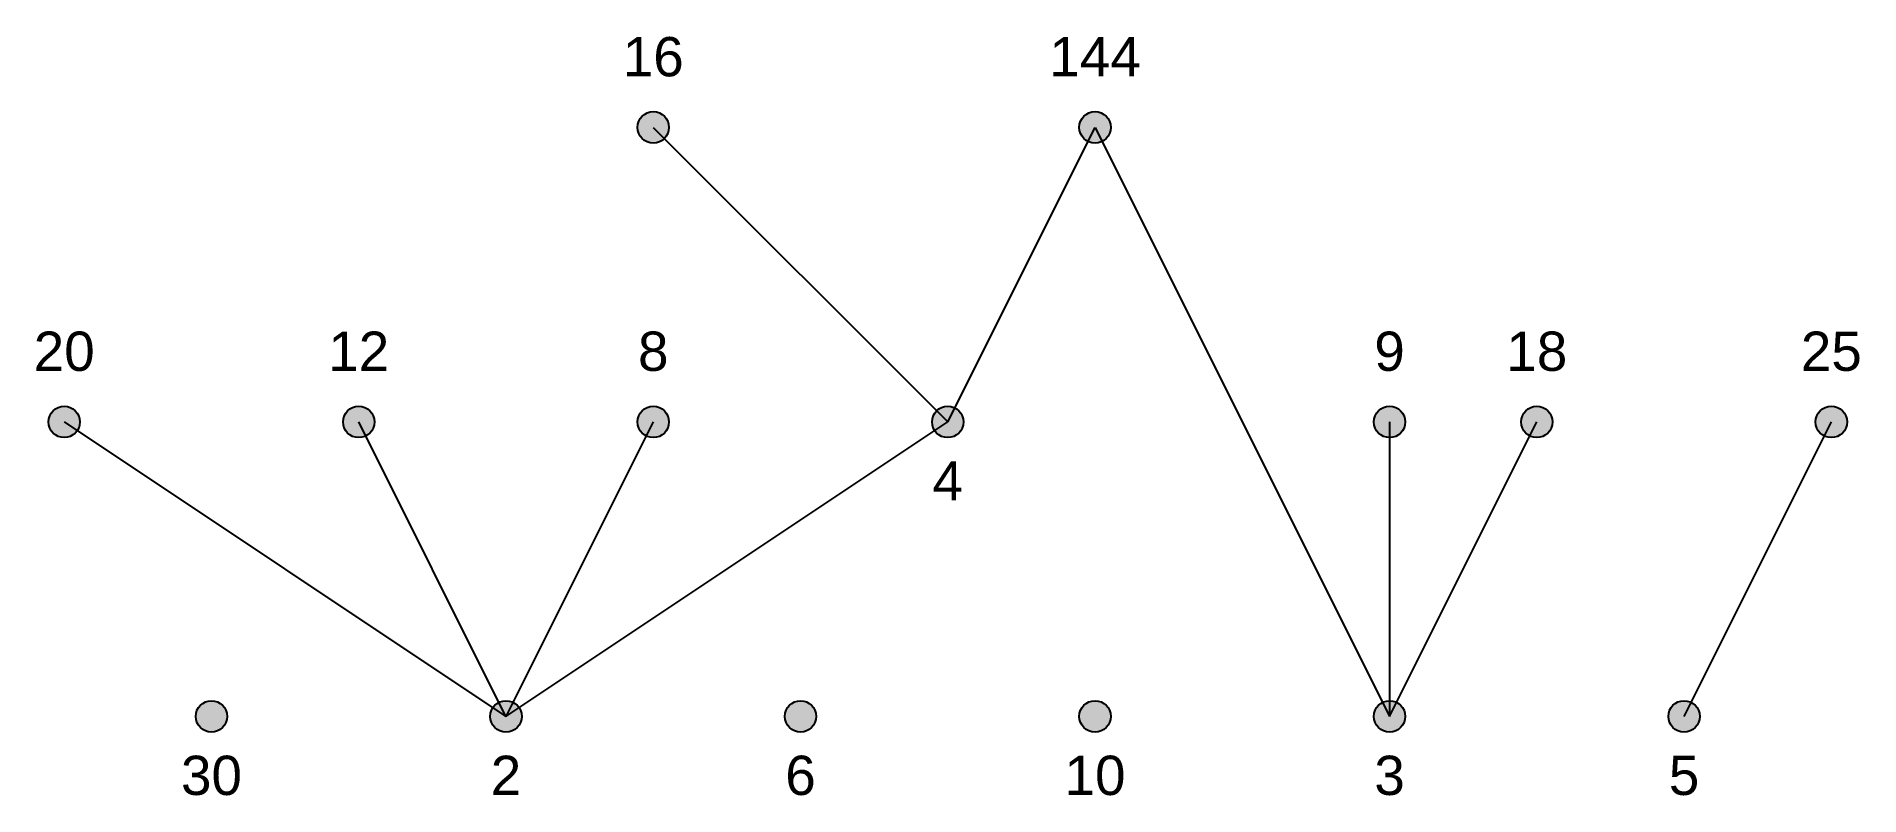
# Model space of a CAD drawing. Header units: inches. Extents: x 111 to 1039, y 210 to 596.
import ezdxf
from ezdxf.enums import TextEntityAlignment as Align

# ---------------------------------------------------------------- set-up
doc = ezdxf.new("R2010")
doc.units = ezdxf.units.IN
doc.header["$MEASUREMENT"] = 0
doc.styles.get("Standard").update_dxf_attribs({"font": 'arial.ttf'})

msp = doc.modelspace()

# ---------------------------------------------------------------- hatches: boundary and pattern name
h = msp.add_hatch(color=255)
edge = h.paths.add_edge_path()
edge.add_arc((425, 550), 8, 0, 360)
h = msp.add_hatch(color=255)
edge = h.paths.add_edge_path()
edge.add_arc((650, 550), 8, 0, 360)
h = msp.add_hatch(color=255)
edge = h.paths.add_edge_path()
edge.add_arc((125, 400), 8, 0, 360)
h = msp.add_hatch(color=255)
edge = h.paths.add_edge_path()
edge.add_arc((275, 400), 8, 0, 360)
h = msp.add_hatch(color=255)
edge = h.paths.add_edge_path()
edge.add_arc((425, 400), 8, 0, 360)
h = msp.add_hatch(color=255)
edge = h.paths.add_edge_path()
edge.add_arc((575, 400), 8, 0, 360)
h = msp.add_hatch(color=255)
edge = h.paths.add_edge_path()
edge.add_arc((800, 400), 8, 0, 360)
h = msp.add_hatch(color=255)
edge = h.paths.add_edge_path()
edge.add_arc((875, 400), 8, 0, 360)
h = msp.add_hatch(color=255)
edge = h.paths.add_edge_path()
edge.add_arc((1025, 400), 8, 0, 360)
h = msp.add_hatch(color=255)
edge = h.paths.add_edge_path()
edge.add_arc((200, 250), 8, 0, 360)
h = msp.add_hatch(color=255)
edge = h.paths.add_edge_path()
edge.add_arc((350, 250), 8, 0, 360)
h = msp.add_hatch(color=255)
edge = h.paths.add_edge_path()
edge.add_arc((500, 250), 8, 0, 360)
h = msp.add_hatch(color=255)
edge = h.paths.add_edge_path()
edge.add_arc((650, 250), 8, 0, 360)
h = msp.add_hatch(color=255)
edge = h.paths.add_edge_path()
edge.add_arc((800, 250), 8, 0, 360)
h = msp.add_hatch(color=255)
edge = h.paths.add_edge_path()
edge.add_arc((950, 250), 8, 0, 360)

# ---------------------------------------------------------------- linework, layer by layer
for p, q in [((425, 550), (575, 400)), ((575, 400), (650, 550)), ((650, 550), (800, 250)), ((125, 400), (350, 250)), ((350, 250), (275, 400)), ((425, 400), (350, 250)), ((350, 250), (575, 400)), ((800, 400), (800, 250)), ((800, 250), (875, 400)), ((950, 250), (1025, 400))]:
    msp.add_line(p, q)
for centre in [(425, 550), (650, 550), (125, 400), (275, 400), (425, 400), (575, 400), (800, 400), (875, 400), (1025, 400), (200, 250), (350, 250), (500, 250), (650, 250), (800, 250), (950, 250)]:
    msp.add_circle(centre, 8)

# ---------------------------------------------------------------- texts
for s, p in [('16', (425, 570)), ('144', (650, 570)), ('20', (125, 420)), ('12', (275, 420)), ('8', (425, 420)), ('9', (800, 420)), ('18', (875, 420)), ('25', (1025, 420))]:
    msp.add_text(s, height=20).set_placement(p, align=Align.BOTTOM_CENTER)
for s, p in [('4', (575, 380)), ('30', (200, 230)), ('2', (350, 230)), ('6', (500, 230)), ('10', (650, 230)), ('3', (800, 230)), ('5', (950, 230))]:
    msp.add_text(s, height=20).set_placement(p, align=Align.TOP_CENTER)

doc.saveas('drawing.dxf')
